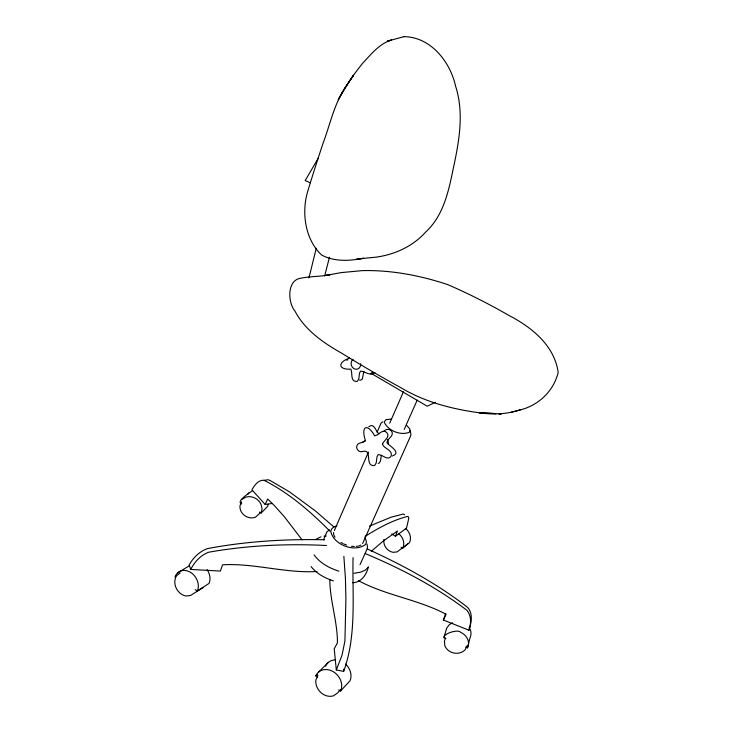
<?xml version="1.0" encoding="UTF-8"?>
<svg xmlns="http://www.w3.org/2000/svg" width="733" height="733" viewBox="0 0 733 733"><rect width="100%" height="100%" fill="white"/><g stroke="black" fill="none" stroke-linecap="round" stroke-linejoin="round"><path stroke-width="1.1" d="M329.786 579.482C329.942 600.886 337.492 621.355 337.437 642.795L334.211 648.778L336.31 669.935L343.658 671.391L343.658 669.211M381.334 455.33L380.482 461.057L379.254 463.027L378.228 463.439M308.95 277.899L316.299 248.194M349 357.576L348.853 358.391C337.345 362.478 338.389 369.908 350.832 369.148C352.848 373.088 349.934 381.398 356.577 381.499L357.53 381.078C360.141 378.393 358.226 373.903 360.517 371.136C365.346 371.365 369.853 376.533 374.884 372.529M175.022 576.999L175.095 576.587A13.936 11.316 59.2 0 1 190.837 572.519A13.936 11.316 59.2 0 1 197.434 590.935L195.17 589.671M268.104 504.194L267.655 506.338L261.223 512.981L259.354 512.11M363.843 371.283L362.404 378.897L360.801 380.125L359.527 380.079M317.737 677.191L315.822 675.853A14.816 12.278 48.8 0 1 333.378 671.74A14.816 12.278 48.8 0 1 340.698 690.816L338.582 690M445.884 638.654C438.224 635.575 457.997 628.208 460.681 632.368C466.527 634.76 470.632 641.861 467.471 647.825L465.693 647.065M467.471 647.825L469.963 638.022C471.511 634.805 471.475 630.499 469.074 627.677M324.655 275.947L329.474 257.219M445.682 613.567L443.373 620.008L468.946 630.206C471.31 622.83 473.335 613.86 467.627 607.41C437.125 583.633 402.774 565.079 367.618 549.099M445.371 638.022L444.455 641.091L444.775 645.59C447.799 653.607 459.334 656.008 465.189 649.685L467.15 645.645M443.841 637.792L446.745 628.025L449.466 624.534L452.747 622.757M406.513 425.195L409.829 428.924L409.811 431.984C401.317 436.217 387.684 430.683 384.156 421.951L386.08 419.624L390.946 419.102M343.658 671.391C356.852 635.126 352.179 595.443 353.059 557.584M468.946 630.206C471.237 623.737 471.53 615.766 466.848 610.25C435.915 586.776 401.107 568.588 365.318 553.617M391.779 533.936L395.463 536.272L397.46 530.985L383.661 540.725L371.264 551.298M241.606 501.839L239.984 505.743C239.16 513.778 248.148 520.192 255.533 517.141L261.058 512.12M323.519 539.79L326.918 531.929L329.419 529.812M334.33 530.555L368.461 452.078M377.101 432.195L381.087 423.033L382.718 421.896M389.699 423.198L403.462 391.761M317.893 675.331L315.886 679.922C314.723 689.304 324.078 698.531 333.478 695.855L337.464 693.033L340.533 689.78M404.213 429.41L417.187 400.136M362.624 543.519L410.434 436.346L410.956 434.706L410.26 430.592M360.004 564.74L366.573 550.107L367.517 547.276L367.041 544.051M368.186 567.782C366.124 575.139 361.112 582.488 352.765 582.726M329.804 531.086C310.27 511.341 288.775 492.759 263.88 480.216C258.153 479.913 254.479 485.383 251.914 489.791L265.163 504.451L267.682 499.045L274.472 505.697L284.422 516.82L302.023 539.8M336.31 669.935L342.045 655.165L344.922 640.963L345.912 599.2L345.435 578.502L343.869 556.338M443.373 620.008L446.104 614.291C418.231 599.42 386.135 595.627 358.345 580.609M317.041 571.502C285.293 573.408 254.415 563.072 222.64 564.776L220.34 571.062L190.717 569.431C194.529 561.872 200.695 555.11 208.795 552.196C247.571 545.37 287.254 543.501 326.57 545.517M345.518 87.163L353.517 75.224L345.197 87.676L338.252 99.734C345.344 86.741 353.553 74.39 362.927 62.937C371.182 54.196 379.639 43.449 391.578 40.031L387.308 41.167L403.975 36.659M345.197 87.676C333.927 104.581 330.024 124.885 322.923 143.668C317.765 159.153 312.78 174.692 308.043 190.305C301.171 211.635 304.855 239.389 321.659 255.047C334.789 262.011 349.632 260.921 363.705 258.291L356.742 259.051L375.745 257.191C394.684 254.653 412.642 246.49 425.598 232.141C443.126 215.988 448.349 192.44 452.948 170.093C458.885 142.431 464.502 113.652 455.514 85.898C450.135 61.627 430.628 36.861 403.865 36.65M318.36 158.007L305.166 180.602L310.343 182.755M372.419 372.107L370.742 373.867M252.473 490.744C249.962 492.512 235.33 501.601 241.716 503.919M247.681 494.473L248.863 492.805M261.223 512.981L262.057 508.729L261.067 504.423A12.058 10.738 36.6 0 0 245.802 497.157L242.137 499.237M401.07 547.194L402.802 548.092A11.416 9.95 53.7 0 0 398.514 533.606M340.451 691.146L349.998 680.801A14.541 12.113 48.6 0 0 345.518 664.071M368.635 566.801L365.41 570.063L360.434 572.262L354.048 573.233M318.69 671.987L328.357 662.357M315.795 675.991L317.362 674.424M336.933 525.863L333.827 527L331.71 528.805L330.73 531.15C333.185 544.793 354.799 552.994 365.666 544.362L366.482 541.962L365.034 537.289M315.392 539.57L320.944 536.822M402.729 548.183L409.527 542.622A11.252 9.841 53.5 0 0 405.303 528.337M180.116 572.922L176.598 575.707C171.788 583.404 177.212 594.344 185.935 596.002L190.498 595.498L203.133 587.545M407.695 543.877L397.176 551.876L393.154 552.334C387.207 551.308 382.974 545.361 383.9 539.415M362.166 442.365L365.309 440.78M368.864 426.734C374.389 422.3 375.608 431.737 379.108 433.89M395.463 536.272L406.513 528.172L408.794 518.249A15.796 3.894 -61.3 0 0 407.127 516.527C392.018 520.439 378.237 528.154 365.098 536.382M384.019 431.169C386.795 427.623 393.273 429.712 392.201 434.44C391.275 437.647 387.271 439.149 386.932 442.54C389.25 446.324 402.041 452.279 392.421 455.99M197.36 591.045L209.097 583.349A13.689 11.187 59.2 0 0 207.109 569.633M177.661 572.84L189.627 565.61M346.837 360.279L347.818 359.766M435.32 402.261L427.257 406.238L371.21 373.418M369.505 526.065L391.101 517.196L403.168 514.035L404.634 514.731M359.271 545.773L360.966 545.086M520.256 409.875C538.627 405.441 553.708 390.845 558.18 372.483C554.514 345.536 531.773 327.312 509.105 315.538C489.223 304.113 468.754 293.676 447.689 284.596C420.284 275.48 391.504 269.991 362.542 270.605L341.321 272.594L325.938 275.406L330.107 274.673C320.66 276.689 310.902 276.185 301.465 278.1C286.713 279.456 287.648 302.436 294.95 311.058C305.13 330.455 323.592 342.962 342.128 353.48C361.287 365.226 380.656 376.643 400.383 387.409C424.306 401.922 451.858 409.069 479.391 412.789C493.135 414.869 507.025 414.209 520.256 409.875L511.451 412.111M264.32 480.335L267.985 479.749L270.019 480.427L289.434 491.834L315.309 510.864L333.9 526.935M265.163 504.451L271.888 503.516M356.275 546.387L358.428 546.112M324.096 536.199L326.212 535.96M324.517 539.763C285.357 538.929 245.958 541.302 207.457 548.605C199.541 551.418 193.228 557.666 189.169 564.905L190.717 569.431M495.691 413.604L479.391 412.789L495.755 413.595M351.474 546.277L354.259 546.461M338.829 571.181C329.319 568.121 320.019 563.109 314.063 554.863M333.405 580.903C324.985 578.099 316.601 573.756 311.113 566.572M343.658 543.932L346.562 545.022M340.992 542.475L342.769 543.446M333.744 534.797L334.972 537.252M333.533 532.515L333.671 534.036M360.682 363.779A5.424 4.755 73.4 0 1 353.92 368.653A5.424 4.755 73.4 0 1 353.077 359.353M325.534 666.169A14.541 12.113 48.6 0 1 335.632 659.92M387.409 439.608A5.772 5.049 66.4 0 1 388.298 443.923M382.617 443.667L382.553 444.555C384.614 448.898 392.97 450.163 391.11 456.173C387.72 461.341 382.424 454.148 378.118 454.671C375.608 457.557 377.706 462.404 374.838 465.189L373.803 465.611C364.338 465.739 373.106 448.504 362.414 451.574C358.272 452.82 354.854 447.588 357.631 444.354C359.766 442.191 363.559 442.989 365.437 440.57C360.746 426.771 366.94 422.153 374.664 435.823C378.814 435.375 382.562 428.237 386.813 432.635C390.442 436.886 384.229 440.157 382.617 443.667M501.207 413.87L498.999 413.76L501.207 413.87"/></g></svg>
